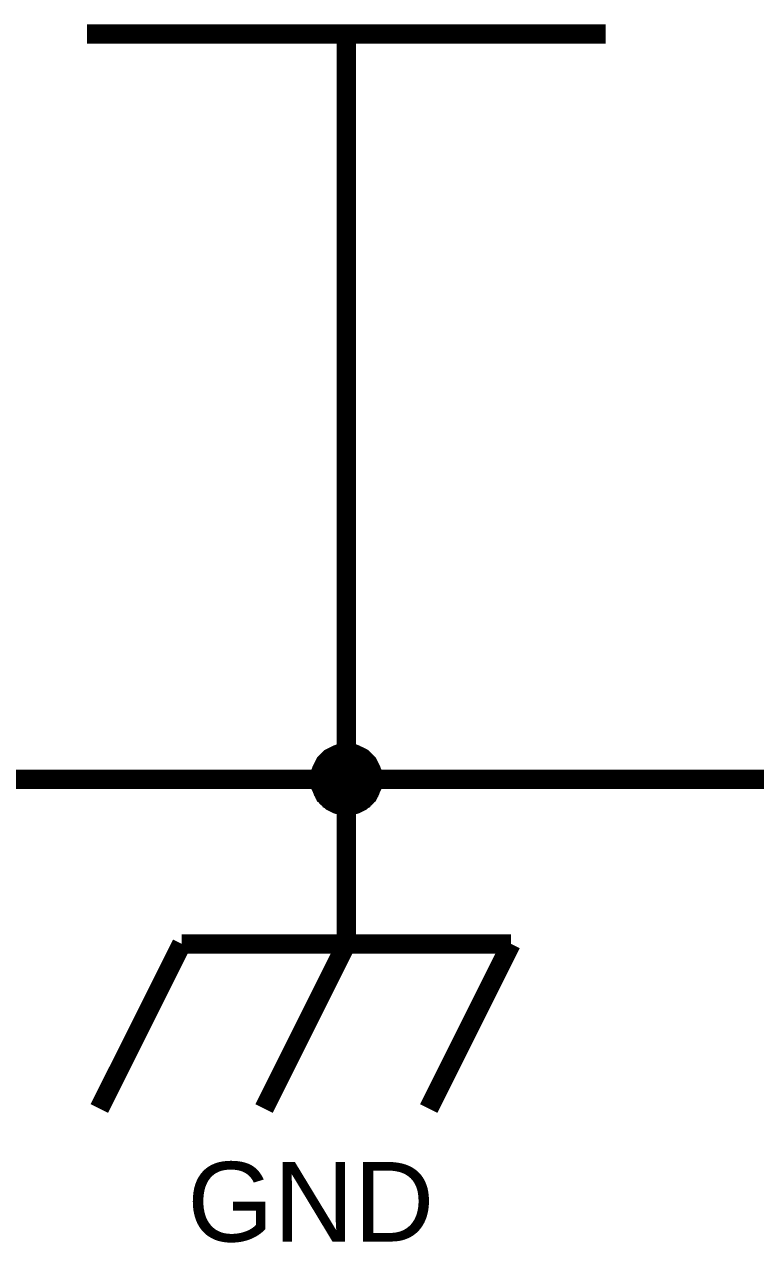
# Model space of a CAD drawing. Header units: millimetres. Extents: x 0 to 594, y 0 to 420.
# Drawn here: x 62.53 to 73.81, y 203.44 to 222.25 of the extents above; entities that cross this region are included whole.
import ezdxf

# ---------------------------------------------------------------- set-up
doc = ezdxf.new("R2010")
doc.units = ezdxf.units.MM
doc.layers.add('Sheet', color=255, linetype='Continuous')
doc.styles.get("Standard").update_dxf_attribs({"font": 'arial.ttf'})

msp = doc.modelspace()

# ---------------------------------------------------------------- linework, layer by layer
at = {"layer": 'Sheet', "color": 0}
for points, const_width in [([(63.498, 222.097), (71.498, 222.097)], 0.3), ([(67.498, 222.097), (67.498, 215.673)], 0.3), ([(67.498, 220.594), (67.498, 215.599)], 0.3), ([(35.495, 215.599), (35.495, 210.593), (45.496, 210.593), (56.502, 210.593), (67.498, 210.593), (78.494, 210.593), (89.5, 210.593), (89.5, 215.599)], 0.3), ([(67.498, 215.599), (67.498, 210.593)], 0.3), ([(66.99, 210.593), (66.99, 210.624), (66.99, 210.646), (67.001, 210.667), (67.001, 210.699), (67.001, 210.72), (67.011, 210.741), (67.022, 210.773), (67.032, 210.794), (67.043, 210.815), (67.054, 210.836), (67.064, 210.857), (67.075, 210.878), (67.085, 210.9), (67.107, 210.921), (67.117, 210.931), (67.138, 210.953), (67.159, 210.974), (67.17, 210.984), (67.191, 211.005), (67.212, 211.016), (67.234, 211.027), (67.255, 211.037), (67.276, 211.048), (67.297, 211.058), (67.318, 211.069), (67.35, 211.08), (67.371, 211.09), (67.392, 211.09), (67.424, 211.09), (67.445, 211.101), (67.466, 211.101), (67.498, 211.101)], 0.0991), ([(66.99, 210.593), (66.99, 210.624), (66.99, 210.646), (67.001, 210.667), (67.001, 210.699), (67.001, 210.72), (67.011, 210.741), (67.022, 210.773), (67.032, 210.794), (67.043, 210.815), (67.054, 210.836), (67.064, 210.857), (67.075, 210.878), (67.085, 210.9), (67.107, 210.921), (67.117, 210.931), (67.138, 210.953), (67.159, 210.974), (67.17, 210.984), (67.191, 211.005), (67.212, 211.016), (67.234, 211.027), (67.255, 211.037), (67.276, 211.048), (67.297, 211.058), (67.318, 211.069), (67.35, 211.08), (67.371, 211.09), (67.392, 211.09), (67.424, 211.09), (67.445, 211.101), (67.466, 211.101), (67.498, 211.101)], 0.0991), ([(66.99, 210.593), (66.99, 210.624), (66.99, 210.646), (67.001, 210.667), (67.001, 210.699), (67.001, 210.72), (67.011, 210.741), (67.022, 210.773), (67.032, 210.794), (67.043, 210.815), (67.054, 210.836), (67.064, 210.857), (67.075, 210.878), (67.085, 210.9), (67.107, 210.921), (67.117, 210.931), (67.138, 210.953), (67.159, 210.974), (67.17, 210.984), (67.191, 211.005), (67.212, 211.016), (67.234, 211.027), (67.255, 211.037), (67.276, 211.048), (67.297, 211.058), (67.318, 211.069), (67.35, 211.08), (67.371, 211.09), (67.392, 211.09), (67.424, 211.09), (67.445, 211.101), (67.466, 211.101), (67.498, 211.101)], 0.0991), ([(66.99, 210.593), (66.99, 210.624), (66.99, 210.646), (67.001, 210.667), (67.001, 210.699), (67.001, 210.72), (67.011, 210.741), (67.022, 210.773), (67.032, 210.794), (67.043, 210.815), (67.054, 210.836), (67.064, 210.857), (67.075, 210.878), (67.085, 210.9), (67.107, 210.921), (67.117, 210.931), (67.138, 210.953), (67.159, 210.974), (67.17, 210.984), (67.191, 211.005), (67.212, 211.016), (67.234, 211.027), (67.255, 211.037), (67.276, 211.048), (67.297, 211.058), (67.318, 211.069), (67.35, 211.08), (67.371, 211.09), (67.392, 211.09), (67.424, 211.09), (67.445, 211.101), (67.466, 211.101), (67.498, 211.101)], 0.0991), ([(66.99, 210.593), (66.99, 210.624), (66.99, 210.646), (67.001, 210.667), (67.001, 210.699), (67.001, 210.72), (67.011, 210.741), (67.022, 210.773), (67.032, 210.794), (67.043, 210.815), (67.054, 210.836), (67.064, 210.857), (67.075, 210.878), (67.085, 210.9), (67.107, 210.921), (67.117, 210.931), (67.138, 210.953), (67.159, 210.974), (67.17, 210.984), (67.191, 211.005), (67.212, 211.016), (67.234, 211.027), (67.255, 211.037), (67.276, 211.048), (67.297, 211.058), (67.318, 211.069), (67.35, 211.08), (67.371, 211.09), (67.392, 211.09), (67.424, 211.09), (67.445, 211.101), (67.466, 211.101), (67.498, 211.101)], 0.0991), ([(66.99, 210.593), (66.99, 210.624), (66.99, 210.646), (67.001, 210.667), (67.001, 210.699), (67.001, 210.72), (67.011, 210.741), (67.022, 210.773), (67.032, 210.794), (67.043, 210.815), (67.054, 210.836), (67.064, 210.857), (67.075, 210.878), (67.085, 210.9), (67.107, 210.921), (67.117, 210.931), (67.138, 210.953), (67.159, 210.974), (67.17, 210.984), (67.191, 211.005), (67.212, 211.016), (67.234, 211.027), (67.255, 211.037), (67.276, 211.048), (67.297, 211.058), (67.318, 211.069), (67.35, 211.08), (67.371, 211.09), (67.392, 211.09), (67.424, 211.09), (67.445, 211.101), (67.466, 211.101), (67.498, 211.101)], 0.0991), ([(66.99, 210.593), (66.99, 210.624), (66.99, 210.646), (67.001, 210.667), (67.001, 210.699), (67.001, 210.72), (67.011, 210.741), (67.022, 210.773), (67.032, 210.794), (67.043, 210.815), (67.054, 210.836), (67.064, 210.857), (67.075, 210.878), (67.085, 210.9), (67.107, 210.921), (67.117, 210.931), (67.138, 210.953), (67.159, 210.974), (67.17, 210.984), (67.191, 211.005), (67.212, 211.016), (67.234, 211.027), (67.255, 211.037), (67.276, 211.048), (67.297, 211.058), (67.318, 211.069), (67.35, 211.08), (67.371, 211.09), (67.392, 211.09), (67.424, 211.09), (67.445, 211.101), (67.466, 211.101), (67.498, 211.101)], 0.0991), ([(66.99, 210.593), (66.99, 210.624), (66.99, 210.646), (67.001, 210.667), (67.001, 210.699), (67.001, 210.72), (67.011, 210.741), (67.022, 210.773), (67.032, 210.794), (67.043, 210.815), (67.054, 210.836), (67.064, 210.857), (67.075, 210.878), (67.085, 210.9), (67.107, 210.921), (67.117, 210.931), (67.138, 210.953), (67.159, 210.974), (67.17, 210.984), (67.191, 211.005), (67.212, 211.016), (67.234, 211.027), (67.255, 211.037), (67.276, 211.048), (67.297, 211.058), (67.318, 211.069), (67.35, 211.08), (67.371, 211.09), (67.392, 211.09), (67.424, 211.09), (67.445, 211.101), (67.466, 211.101), (67.498, 211.101)], 0.0991), ([(66.99, 210.593), (66.99, 210.624), (66.99, 210.646), (67.001, 210.667), (67.001, 210.699), (67.001, 210.72), (67.011, 210.741), (67.022, 210.773), (67.032, 210.794), (67.043, 210.815), (67.054, 210.836), (67.064, 210.857), (67.075, 210.878), (67.085, 210.9), (67.107, 210.921), (67.117, 210.931), (67.138, 210.953), (67.159, 210.974), (67.17, 210.984), (67.191, 211.005), (67.212, 211.016), (67.234, 211.027), (67.255, 211.037), (67.276, 211.048), (67.297, 211.058), (67.318, 211.069), (67.35, 211.08), (67.371, 211.09), (67.392, 211.09), (67.424, 211.09), (67.445, 211.101), (67.466, 211.101), (67.498, 211.101)], 0.0991), ([(66.99, 210.593), (66.99, 210.624), (66.99, 210.646), (67.001, 210.667), (67.001, 210.699), (67.001, 210.72), (67.011, 210.741), (67.022, 210.773), (67.032, 210.794), (67.043, 210.815), (67.054, 210.836), (67.064, 210.857), (67.075, 210.878), (67.085, 210.9), (67.107, 210.921), (67.117, 210.931), (67.138, 210.953), (67.159, 210.974), (67.17, 210.984), (67.191, 211.005), (67.212, 211.016), (67.234, 211.027), (67.255, 211.037), (67.276, 211.048), (67.297, 211.058), (67.318, 211.069), (67.35, 211.08), (67.371, 211.09), (67.392, 211.09), (67.424, 211.09), (67.445, 211.101), (67.466, 211.101), (67.498, 211.101)], 0.0991), ([(66.99, 210.593), (66.99, 210.624), (66.99, 210.646), (67.001, 210.667), (67.001, 210.699), (67.001, 210.72), (67.011, 210.741), (67.022, 210.773), (67.032, 210.794), (67.043, 210.815), (67.054, 210.836), (67.064, 210.857), (67.075, 210.878), (67.085, 210.9), (67.107, 210.921), (67.117, 210.931), (67.138, 210.953), (67.159, 210.974), (67.17, 210.984), (67.191, 211.005), (67.212, 211.016), (67.234, 211.027), (67.255, 211.037), (67.276, 211.048), (67.297, 211.058), (67.318, 211.069), (67.35, 211.08), (67.371, 211.09), (67.392, 211.09), (67.424, 211.09), (67.445, 211.101), (67.466, 211.101), (67.498, 211.101)], 0.0991), ([(66.99, 210.593), (66.99, 210.624), (66.99, 210.646), (67.001, 210.667), (67.001, 210.699), (67.001, 210.72), (67.011, 210.741), (67.022, 210.773), (67.032, 210.794), (67.043, 210.815), (67.054, 210.836), (67.064, 210.857), (67.075, 210.878), (67.085, 210.9), (67.107, 210.921), (67.117, 210.931), (67.138, 210.953), (67.159, 210.974), (67.17, 210.984), (67.191, 211.005), (67.212, 211.016), (67.234, 211.027), (67.255, 211.037), (67.276, 211.048), (67.297, 211.058), (67.318, 211.069), (67.35, 211.08), (67.371, 211.09), (67.392, 211.09), (67.424, 211.09), (67.445, 211.101), (67.466, 211.101), (67.498, 211.101)], 0.0991), ([(67.498, 211.101), (67.498, 211.101)], 0.0991), ([(67.498, 211.101), (67.53, 211.101), (67.551, 211.101), (67.572, 211.09), (67.604, 211.09), (67.625, 211.09), (67.646, 211.08), (67.678, 211.069), (67.699, 211.058), (67.72, 211.048), (67.741, 211.037), (67.763, 211.027), (67.784, 211.016), (67.805, 211.005), (67.826, 210.984), (67.837, 210.974), (67.858, 210.953), (67.879, 210.931), (67.89, 210.921), (67.911, 210.9), (67.921, 210.878), (67.932, 210.857), (67.943, 210.836), (67.953, 210.815), (67.964, 210.794), (67.974, 210.773), (67.985, 210.741), (67.995, 210.72), (67.995, 210.699), (67.995, 210.667), (68.006, 210.646), (68.006, 210.624), (68.006, 210.593)], 0.0991), ([(67.498, 211.101), (67.498, 211.101)], 0.0991), ([(67.498, 211.101), (67.53, 211.101), (67.551, 211.101), (67.572, 211.09), (67.604, 211.09), (67.625, 211.09), (67.646, 211.08), (67.678, 211.069), (67.699, 211.058), (67.72, 211.048), (67.741, 211.037), (67.763, 211.027), (67.784, 211.016), (67.805, 211.005), (67.826, 210.984), (67.837, 210.974), (67.858, 210.953), (67.879, 210.931), (67.89, 210.921), (67.911, 210.9), (67.921, 210.878), (67.932, 210.857), (67.943, 210.836), (67.953, 210.815), (67.964, 210.794), (67.974, 210.773), (67.985, 210.741), (67.995, 210.72), (67.995, 210.699), (67.995, 210.667), (68.006, 210.646), (68.006, 210.624), (68.006, 210.593)], 0.0991), ([(67.498, 211.101), (67.498, 211.101)], 0.0991), ([(67.498, 211.101), (67.53, 211.101), (67.551, 211.101), (67.572, 211.09), (67.604, 211.09), (67.625, 211.09), (67.646, 211.08), (67.678, 211.069), (67.699, 211.058), (67.72, 211.048), (67.741, 211.037), (67.763, 211.027), (67.784, 211.016), (67.805, 211.005), (67.826, 210.984), (67.837, 210.974), (67.858, 210.953), (67.879, 210.931), (67.89, 210.921), (67.911, 210.9), (67.921, 210.878), (67.932, 210.857), (67.943, 210.836), (67.953, 210.815), (67.964, 210.794), (67.974, 210.773), (67.985, 210.741), (67.995, 210.72), (67.995, 210.699), (67.995, 210.667), (68.006, 210.646), (68.006, 210.624), (68.006, 210.593)], 0.0991), ([(67.498, 211.101), (67.498, 211.101)], 0.0991), ([(67.498, 211.101), (67.53, 211.101), (67.551, 211.101), (67.572, 211.09), (67.604, 211.09), (67.625, 211.09), (67.646, 211.08), (67.678, 211.069), (67.699, 211.058), (67.72, 211.048), (67.741, 211.037), (67.763, 211.027), (67.784, 211.016), (67.805, 211.005), (67.826, 210.984), (67.837, 210.974), (67.858, 210.953), (67.879, 210.931), (67.89, 210.921), (67.911, 210.9), (67.921, 210.878), (67.932, 210.857), (67.943, 210.836), (67.953, 210.815), (67.964, 210.794), (67.974, 210.773), (67.985, 210.741), (67.995, 210.72), (67.995, 210.699), (67.995, 210.667), (68.006, 210.646), (68.006, 210.624), (68.006, 210.593)], 0.0991), ([(67.498, 211.101), (67.498, 211.101)], 0.0991), ([(67.498, 211.101), (67.53, 211.101), (67.551, 211.101), (67.572, 211.09), (67.604, 211.09), (67.625, 211.09), (67.646, 211.08), (67.678, 211.069), (67.699, 211.058), (67.72, 211.048), (67.741, 211.037), (67.763, 211.027), (67.784, 211.016), (67.805, 211.005), (67.826, 210.984), (67.837, 210.974), (67.858, 210.953), (67.879, 210.931), (67.89, 210.921), (67.911, 210.9), (67.921, 210.878), (67.932, 210.857), (67.943, 210.836), (67.953, 210.815), (67.964, 210.794), (67.974, 210.773), (67.985, 210.741), (67.995, 210.72), (67.995, 210.699), (67.995, 210.667), (68.006, 210.646), (68.006, 210.624), (68.006, 210.593)], 0.0991), ([(67.498, 211.101), (67.498, 211.101)], 0.0991), ([(67.498, 211.101), (67.53, 211.101), (67.551, 211.101), (67.572, 211.09), (67.604, 211.09), (67.625, 211.09), (67.646, 211.08), (67.678, 211.069), (67.699, 211.058), (67.72, 211.048), (67.741, 211.037), (67.763, 211.027), (67.784, 211.016), (67.805, 211.005), (67.826, 210.984), (67.837, 210.974), (67.858, 210.953), (67.879, 210.931), (67.89, 210.921), (67.911, 210.9), (67.921, 210.878), (67.932, 210.857), (67.943, 210.836), (67.953, 210.815), (67.964, 210.794), (67.974, 210.773), (67.985, 210.741), (67.995, 210.72), (67.995, 210.699), (67.995, 210.667), (68.006, 210.646), (68.006, 210.624), (68.006, 210.593)], 0.0991), ([(67.498, 211.101), (67.498, 211.101)], 0.0991), ([(67.498, 211.101), (67.53, 211.101), (67.551, 211.101), (67.572, 211.09), (67.604, 211.09), (67.625, 211.09), (67.646, 211.08), (67.678, 211.069), (67.699, 211.058), (67.72, 211.048), (67.741, 211.037), (67.763, 211.027), (67.784, 211.016), (67.805, 211.005), (67.826, 210.984), (67.837, 210.974), (67.858, 210.953), (67.879, 210.931), (67.89, 210.921), (67.911, 210.9), (67.921, 210.878), (67.932, 210.857), (67.943, 210.836), (67.953, 210.815), (67.964, 210.794), (67.974, 210.773), (67.985, 210.741), (67.995, 210.72), (67.995, 210.699), (67.995, 210.667), (68.006, 210.646), (68.006, 210.624), (68.006, 210.593)], 0.0991), ([(67.498, 211.101), (67.498, 211.101)], 0.0991), ([(67.498, 211.101), (67.53, 211.101), (67.551, 211.101), (67.572, 211.09), (67.604, 211.09), (67.625, 211.09), (67.646, 211.08), (67.678, 211.069), (67.699, 211.058), (67.72, 211.048), (67.741, 211.037), (67.763, 211.027), (67.784, 211.016), (67.805, 211.005), (67.826, 210.984), (67.837, 210.974), (67.858, 210.953), (67.879, 210.931), (67.89, 210.921), (67.911, 210.9), (67.921, 210.878), (67.932, 210.857), (67.943, 210.836), (67.953, 210.815), (67.964, 210.794), (67.974, 210.773), (67.985, 210.741), (67.995, 210.72), (67.995, 210.699), (67.995, 210.667), (68.006, 210.646), (68.006, 210.624), (68.006, 210.593)], 0.0991), ([(67.498, 211.101), (67.498, 211.101)], 0.0991), ([(67.498, 211.101), (67.53, 211.101), (67.551, 211.101), (67.572, 211.09), (67.604, 211.09), (67.625, 211.09), (67.646, 211.08), (67.678, 211.069), (67.699, 211.058), (67.72, 211.048), (67.741, 211.037), (67.763, 211.027), (67.784, 211.016), (67.805, 211.005), (67.826, 210.984), (67.837, 210.974), (67.858, 210.953), (67.879, 210.931), (67.89, 210.921), (67.911, 210.9), (67.921, 210.878), (67.932, 210.857), (67.943, 210.836), (67.953, 210.815), (67.964, 210.794), (67.974, 210.773), (67.985, 210.741), (67.995, 210.72), (67.995, 210.699), (67.995, 210.667), (68.006, 210.646), (68.006, 210.624), (68.006, 210.593)], 0.0991), ([(67.498, 211.101), (67.498, 211.101)], 0.0991), ([(67.498, 211.101), (67.53, 211.101), (67.551, 211.101), (67.572, 211.09), (67.604, 211.09), (67.625, 211.09), (67.646, 211.08), (67.678, 211.069), (67.699, 211.058), (67.72, 211.048), (67.741, 211.037), (67.763, 211.027), (67.784, 211.016), (67.805, 211.005), (67.826, 210.984), (67.837, 210.974), (67.858, 210.953), (67.879, 210.931), (67.89, 210.921), (67.911, 210.9), (67.921, 210.878), (67.932, 210.857), (67.943, 210.836), (67.953, 210.815), (67.964, 210.794), (67.974, 210.773), (67.985, 210.741), (67.995, 210.72), (67.995, 210.699), (67.995, 210.667), (68.006, 210.646), (68.006, 210.624), (68.006, 210.593)], 0.0991), ([(67.498, 211.101), (67.498, 211.101)], 0.0991), ([(67.498, 211.101), (67.53, 211.101), (67.551, 211.101), (67.572, 211.09), (67.604, 211.09), (67.625, 211.09), (67.646, 211.08), (67.678, 211.069), (67.699, 211.058), (67.72, 211.048), (67.741, 211.037), (67.763, 211.027), (67.784, 211.016), (67.805, 211.005), (67.826, 210.984), (67.837, 210.974), (67.858, 210.953), (67.879, 210.931), (67.89, 210.921), (67.911, 210.9), (67.921, 210.878), (67.932, 210.857), (67.943, 210.836), (67.953, 210.815), (67.964, 210.794), (67.974, 210.773), (67.985, 210.741), (67.995, 210.72), (67.995, 210.699), (67.995, 210.667), (68.006, 210.646), (68.006, 210.624), (68.006, 210.593)], 0.0991), ([(67.498, 211.101), (67.498, 211.101)], 0.0991), ([(67.498, 211.101), (67.53, 211.101), (67.551, 211.101), (67.572, 211.09), (67.604, 211.09), (67.625, 211.09), (67.646, 211.08), (67.678, 211.069), (67.699, 211.058), (67.72, 211.048), (67.741, 211.037), (67.763, 211.027), (67.784, 211.016), (67.805, 211.005), (67.826, 210.984), (67.837, 210.974), (67.858, 210.953), (67.879, 210.931), (67.89, 210.921), (67.911, 210.9), (67.921, 210.878), (67.932, 210.857), (67.943, 210.836), (67.953, 210.815), (67.964, 210.794), (67.974, 210.773), (67.985, 210.741), (67.995, 210.72), (67.995, 210.699), (67.995, 210.667), (68.006, 210.646), (68.006, 210.624), (68.006, 210.593)], 0.0991), ([(67.498, 210.085), (67.466, 210.085), (67.445, 210.085), (67.424, 210.095), (67.392, 210.095), (67.371, 210.106), (67.35, 210.106), (67.318, 210.116), (67.297, 210.127), (67.276, 210.138), (67.255, 210.148), (67.234, 210.159), (67.212, 210.169), (67.191, 210.191), (67.17, 210.201), (67.159, 210.222), (67.138, 210.233), (67.117, 210.254), (67.107, 210.275), (67.085, 210.286), (67.075, 210.307), (67.064, 210.328), (67.054, 210.349), (67.043, 210.37), (67.032, 210.402), (67.022, 210.423), (67.011, 210.445), (67.001, 210.466), (67.001, 210.487), (67.001, 210.519), (66.99, 210.54), (66.99, 210.572), (66.99, 210.593)], 0.0991), ([(66.99, 210.593), (66.99, 210.593)], 0.0991), ([(67.498, 210.085), (67.466, 210.085), (67.445, 210.085), (67.424, 210.095), (67.392, 210.095), (67.371, 210.106), (67.35, 210.106), (67.318, 210.116), (67.297, 210.127), (67.276, 210.138), (67.255, 210.148), (67.234, 210.159), (67.212, 210.169), (67.191, 210.191), (67.17, 210.201), (67.159, 210.222), (67.138, 210.233), (67.117, 210.254), (67.107, 210.275), (67.085, 210.286), (67.075, 210.307), (67.064, 210.328), (67.054, 210.349), (67.043, 210.37), (67.032, 210.402), (67.022, 210.423), (67.011, 210.445), (67.001, 210.466), (67.001, 210.487), (67.001, 210.519), (66.99, 210.54), (66.99, 210.572), (66.99, 210.593)], 0.0991), ([(66.99, 210.593), (66.99, 210.593)], 0.0991), ([(67.498, 210.085), (67.466, 210.085), (67.445, 210.085), (67.424, 210.095), (67.392, 210.095), (67.371, 210.106), (67.35, 210.106), (67.318, 210.116), (67.297, 210.127), (67.276, 210.138), (67.255, 210.148), (67.234, 210.159), (67.212, 210.169), (67.191, 210.191), (67.17, 210.201), (67.159, 210.222), (67.138, 210.233), (67.117, 210.254), (67.107, 210.275), (67.085, 210.286), (67.075, 210.307), (67.064, 210.328), (67.054, 210.349), (67.043, 210.37), (67.032, 210.402), (67.022, 210.423), (67.011, 210.445), (67.001, 210.466), (67.001, 210.487), (67.001, 210.519), (66.99, 210.54), (66.99, 210.572), (66.99, 210.593)], 0.0991), ([(66.99, 210.593), (66.99, 210.593)], 0.0991), ([(67.498, 210.085), (67.466, 210.085), (67.445, 210.085), (67.424, 210.095), (67.392, 210.095), (67.371, 210.106), (67.35, 210.106), (67.318, 210.116), (67.297, 210.127), (67.276, 210.138), (67.255, 210.148), (67.234, 210.159), (67.212, 210.169), (67.191, 210.191), (67.17, 210.201), (67.159, 210.222), (67.138, 210.233), (67.117, 210.254), (67.107, 210.275), (67.085, 210.286), (67.075, 210.307), (67.064, 210.328), (67.054, 210.349), (67.043, 210.37), (67.032, 210.402), (67.022, 210.423), (67.011, 210.445), (67.001, 210.466), (67.001, 210.487), (67.001, 210.519), (66.99, 210.54), (66.99, 210.572), (66.99, 210.593)], 0.0991), ([(66.99, 210.593), (66.99, 210.593)], 0.0991), ([(67.498, 210.085), (67.466, 210.085), (67.445, 210.085), (67.424, 210.095), (67.392, 210.095), (67.371, 210.106), (67.35, 210.106), (67.318, 210.116), (67.297, 210.127), (67.276, 210.138), (67.255, 210.148), (67.234, 210.159), (67.212, 210.169), (67.191, 210.191), (67.17, 210.201), (67.159, 210.222), (67.138, 210.233), (67.117, 210.254), (67.107, 210.275), (67.085, 210.286), (67.075, 210.307), (67.064, 210.328), (67.054, 210.349), (67.043, 210.37), (67.032, 210.402), (67.022, 210.423), (67.011, 210.445), (67.001, 210.466), (67.001, 210.487), (67.001, 210.519), (66.99, 210.54), (66.99, 210.572), (66.99, 210.593)], 0.0991), ([(66.99, 210.593), (66.99, 210.593)], 0.0991), ([(67.498, 210.085), (67.466, 210.085), (67.445, 210.085), (67.424, 210.095), (67.392, 210.095), (67.371, 210.106), (67.35, 210.106), (67.318, 210.116), (67.297, 210.127), (67.276, 210.138), (67.255, 210.148), (67.234, 210.159), (67.212, 210.169), (67.191, 210.191), (67.17, 210.201), (67.159, 210.222), (67.138, 210.233), (67.117, 210.254), (67.107, 210.275), (67.085, 210.286), (67.075, 210.307), (67.064, 210.328), (67.054, 210.349), (67.043, 210.37), (67.032, 210.402), (67.022, 210.423), (67.011, 210.445), (67.001, 210.466), (67.001, 210.487), (67.001, 210.519), (66.99, 210.54), (66.99, 210.572), (66.99, 210.593)], 0.0991), ([(66.99, 210.593), (66.99, 210.593)], 0.0991), ([(67.498, 210.085), (67.466, 210.085), (67.445, 210.085), (67.424, 210.095), (67.392, 210.095), (67.371, 210.106), (67.35, 210.106), (67.318, 210.116), (67.297, 210.127), (67.276, 210.138), (67.255, 210.148), (67.234, 210.159), (67.212, 210.169), (67.191, 210.191), (67.17, 210.201), (67.159, 210.222), (67.138, 210.233), (67.117, 210.254), (67.107, 210.275), (67.085, 210.286), (67.075, 210.307), (67.064, 210.328), (67.054, 210.349), (67.043, 210.37), (67.032, 210.402), (67.022, 210.423), (67.011, 210.445), (67.001, 210.466), (67.001, 210.487), (67.001, 210.519), (66.99, 210.54), (66.99, 210.572), (66.99, 210.593)], 0.0991), ([(66.99, 210.593), (66.99, 210.593)], 0.0991), ([(67.498, 210.085), (67.466, 210.085), (67.445, 210.085), (67.424, 210.095), (67.392, 210.095), (67.371, 210.106), (67.35, 210.106), (67.318, 210.116), (67.297, 210.127), (67.276, 210.138), (67.255, 210.148), (67.234, 210.159), (67.212, 210.169), (67.191, 210.191), (67.17, 210.201), (67.159, 210.222), (67.138, 210.233), (67.117, 210.254), (67.107, 210.275), (67.085, 210.286), (67.075, 210.307), (67.064, 210.328), (67.054, 210.349), (67.043, 210.37), (67.032, 210.402), (67.022, 210.423), (67.011, 210.445), (67.001, 210.466), (67.001, 210.487), (67.001, 210.519), (66.99, 210.54), (66.99, 210.572), (66.99, 210.593)], 0.0991), ([(66.99, 210.593), (66.99, 210.593)], 0.0991), ([(67.498, 210.085), (67.466, 210.085), (67.445, 210.085), (67.424, 210.095), (67.392, 210.095), (67.371, 210.106), (67.35, 210.106), (67.318, 210.116), (67.297, 210.127), (67.276, 210.138), (67.255, 210.148), (67.234, 210.159), (67.212, 210.169), (67.191, 210.191), (67.17, 210.201), (67.159, 210.222), (67.138, 210.233), (67.117, 210.254), (67.107, 210.275), (67.085, 210.286), (67.075, 210.307), (67.064, 210.328), (67.054, 210.349), (67.043, 210.37), (67.032, 210.402), (67.022, 210.423), (67.011, 210.445), (67.001, 210.466), (67.001, 210.487), (67.001, 210.519), (66.99, 210.54), (66.99, 210.572), (66.99, 210.593)], 0.0991), ([(66.99, 210.593), (66.99, 210.593)], 0.0991), ([(67.498, 210.085), (67.466, 210.085), (67.445, 210.085), (67.424, 210.095), (67.392, 210.095), (67.371, 210.106), (67.35, 210.106), (67.318, 210.116), (67.297, 210.127), (67.276, 210.138), (67.255, 210.148), (67.234, 210.159), (67.212, 210.169), (67.191, 210.191), (67.17, 210.201), (67.159, 210.222), (67.138, 210.233), (67.117, 210.254), (67.107, 210.275), (67.085, 210.286), (67.075, 210.307), (67.064, 210.328), (67.054, 210.349), (67.043, 210.37), (67.032, 210.402), (67.022, 210.423), (67.011, 210.445), (67.001, 210.466), (67.001, 210.487), (67.001, 210.519), (66.99, 210.54), (66.99, 210.572), (66.99, 210.593)], 0.0991), ([(66.99, 210.593), (66.99, 210.593)], 0.0991), ([(67.498, 210.085), (67.466, 210.085), (67.445, 210.085), (67.424, 210.095), (67.392, 210.095), (67.371, 210.106), (67.35, 210.106), (67.318, 210.116), (67.297, 210.127), (67.276, 210.138), (67.255, 210.148), (67.234, 210.159), (67.212, 210.169), (67.191, 210.191), (67.17, 210.201), (67.159, 210.222), (67.138, 210.233), (67.117, 210.254), (67.107, 210.275), (67.085, 210.286), (67.075, 210.307), (67.064, 210.328), (67.054, 210.349), (67.043, 210.37), (67.032, 210.402), (67.022, 210.423), (67.011, 210.445), (67.001, 210.466), (67.001, 210.487), (67.001, 210.519), (66.99, 210.54), (66.99, 210.572), (66.99, 210.593)], 0.0991), ([(66.99, 210.593), (66.99, 210.593)], 0.0991), ([(67.498, 210.085), (67.466, 210.085), (67.445, 210.085), (67.424, 210.095), (67.392, 210.095), (67.371, 210.106), (67.35, 210.106), (67.318, 210.116), (67.297, 210.127), (67.276, 210.138), (67.255, 210.148), (67.234, 210.159), (67.212, 210.169), (67.191, 210.191), (67.17, 210.201), (67.159, 210.222), (67.138, 210.233), (67.117, 210.254), (67.107, 210.275), (67.085, 210.286), (67.075, 210.307), (67.064, 210.328), (67.054, 210.349), (67.043, 210.37), (67.032, 210.402), (67.022, 210.423), (67.011, 210.445), (67.001, 210.466), (67.001, 210.487), (67.001, 210.519), (66.99, 210.54), (66.99, 210.572), (66.99, 210.593)], 0.0991), ([(66.99, 210.593), (66.99, 210.593)], 0.0991), ([(67.498, 210.593), (67.498, 208.053)], 0.3), ([(68.006, 210.593), (68.006, 210.572), (68.006, 210.54), (67.995, 210.519), (67.995, 210.487), (67.995, 210.466), (67.985, 210.445), (67.974, 210.423), (67.964, 210.402), (67.953, 210.37), (67.943, 210.349), (67.932, 210.328), (67.921, 210.307), (67.911, 210.286), (67.89, 210.275), (67.879, 210.254), (67.858, 210.233), (67.837, 210.222), (67.826, 210.201), (67.805, 210.191), (67.784, 210.169), (67.763, 210.159), (67.741, 210.148), (67.72, 210.138), (67.699, 210.127), (67.678, 210.116), (67.646, 210.106), (67.625, 210.106), (67.604, 210.095), (67.572, 210.095), (67.551, 210.085), (67.53, 210.085), (67.498, 210.085)], 0.0991), ([(68.006, 210.593), (68.006, 210.572), (68.006, 210.54), (67.995, 210.519), (67.995, 210.487), (67.995, 210.466), (67.985, 210.445), (67.974, 210.423), (67.964, 210.402), (67.953, 210.37), (67.943, 210.349), (67.932, 210.328), (67.921, 210.307), (67.911, 210.286), (67.89, 210.275), (67.879, 210.254), (67.858, 210.233), (67.837, 210.222), (67.826, 210.201), (67.805, 210.191), (67.784, 210.169), (67.763, 210.159), (67.741, 210.148), (67.72, 210.138), (67.699, 210.127), (67.678, 210.116), (67.646, 210.106), (67.625, 210.106), (67.604, 210.095), (67.572, 210.095), (67.551, 210.085), (67.53, 210.085), (67.498, 210.085)], 0.0991), ([(68.006, 210.593), (68.006, 210.572), (68.006, 210.54), (67.995, 210.519), (67.995, 210.487), (67.995, 210.466), (67.985, 210.445), (67.974, 210.423), (67.964, 210.402), (67.953, 210.37), (67.943, 210.349), (67.932, 210.328), (67.921, 210.307), (67.911, 210.286), (67.89, 210.275), (67.879, 210.254), (67.858, 210.233), (67.837, 210.222), (67.826, 210.201), (67.805, 210.191), (67.784, 210.169), (67.763, 210.159), (67.741, 210.148), (67.72, 210.138), (67.699, 210.127), (67.678, 210.116), (67.646, 210.106), (67.625, 210.106), (67.604, 210.095), (67.572, 210.095), (67.551, 210.085), (67.53, 210.085), (67.498, 210.085)], 0.0991), ([(68.006, 210.593), (68.006, 210.572), (68.006, 210.54), (67.995, 210.519), (67.995, 210.487), (67.995, 210.466), (67.985, 210.445), (67.974, 210.423), (67.964, 210.402), (67.953, 210.37), (67.943, 210.349), (67.932, 210.328), (67.921, 210.307), (67.911, 210.286), (67.89, 210.275), (67.879, 210.254), (67.858, 210.233), (67.837, 210.222), (67.826, 210.201), (67.805, 210.191), (67.784, 210.169), (67.763, 210.159), (67.741, 210.148), (67.72, 210.138), (67.699, 210.127), (67.678, 210.116), (67.646, 210.106), (67.625, 210.106), (67.604, 210.095), (67.572, 210.095), (67.551, 210.085), (67.53, 210.085), (67.498, 210.085)], 0.0991), ([(68.006, 210.593), (68.006, 210.572), (68.006, 210.54), (67.995, 210.519), (67.995, 210.487), (67.995, 210.466), (67.985, 210.445), (67.974, 210.423), (67.964, 210.402), (67.953, 210.37), (67.943, 210.349), (67.932, 210.328), (67.921, 210.307), (67.911, 210.286), (67.89, 210.275), (67.879, 210.254), (67.858, 210.233), (67.837, 210.222), (67.826, 210.201), (67.805, 210.191), (67.784, 210.169), (67.763, 210.159), (67.741, 210.148), (67.72, 210.138), (67.699, 210.127), (67.678, 210.116), (67.646, 210.106), (67.625, 210.106), (67.604, 210.095), (67.572, 210.095), (67.551, 210.085), (67.53, 210.085), (67.498, 210.085)], 0.0991), ([(68.006, 210.593), (68.006, 210.572), (68.006, 210.54), (67.995, 210.519), (67.995, 210.487), (67.995, 210.466), (67.985, 210.445), (67.974, 210.423), (67.964, 210.402), (67.953, 210.37), (67.943, 210.349), (67.932, 210.328), (67.921, 210.307), (67.911, 210.286), (67.89, 210.275), (67.879, 210.254), (67.858, 210.233), (67.837, 210.222), (67.826, 210.201), (67.805, 210.191), (67.784, 210.169), (67.763, 210.159), (67.741, 210.148), (67.72, 210.138), (67.699, 210.127), (67.678, 210.116), (67.646, 210.106), (67.625, 210.106), (67.604, 210.095), (67.572, 210.095), (67.551, 210.085), (67.53, 210.085), (67.498, 210.085)], 0.0991), ([(68.006, 210.593), (68.006, 210.572), (68.006, 210.54), (67.995, 210.519), (67.995, 210.487), (67.995, 210.466), (67.985, 210.445), (67.974, 210.423), (67.964, 210.402), (67.953, 210.37), (67.943, 210.349), (67.932, 210.328), (67.921, 210.307), (67.911, 210.286), (67.89, 210.275), (67.879, 210.254), (67.858, 210.233), (67.837, 210.222), (67.826, 210.201), (67.805, 210.191), (67.784, 210.169), (67.763, 210.159), (67.741, 210.148), (67.72, 210.138), (67.699, 210.127), (67.678, 210.116), (67.646, 210.106), (67.625, 210.106), (67.604, 210.095), (67.572, 210.095), (67.551, 210.085), (67.53, 210.085), (67.498, 210.085)], 0.0991), ([(68.006, 210.593), (68.006, 210.572), (68.006, 210.54), (67.995, 210.519), (67.995, 210.487), (67.995, 210.466), (67.985, 210.445), (67.974, 210.423), (67.964, 210.402), (67.953, 210.37), (67.943, 210.349), (67.932, 210.328), (67.921, 210.307), (67.911, 210.286), (67.89, 210.275), (67.879, 210.254), (67.858, 210.233), (67.837, 210.222), (67.826, 210.201), (67.805, 210.191), (67.784, 210.169), (67.763, 210.159), (67.741, 210.148), (67.72, 210.138), (67.699, 210.127), (67.678, 210.116), (67.646, 210.106), (67.625, 210.106), (67.604, 210.095), (67.572, 210.095), (67.551, 210.085), (67.53, 210.085), (67.498, 210.085)], 0.0991), ([(68.006, 210.593), (68.006, 210.572), (68.006, 210.54), (67.995, 210.519), (67.995, 210.487), (67.995, 210.466), (67.985, 210.445), (67.974, 210.423), (67.964, 210.402), (67.953, 210.37), (67.943, 210.349), (67.932, 210.328), (67.921, 210.307), (67.911, 210.286), (67.89, 210.275), (67.879, 210.254), (67.858, 210.233), (67.837, 210.222), (67.826, 210.201), (67.805, 210.191), (67.784, 210.169), (67.763, 210.159), (67.741, 210.148), (67.72, 210.138), (67.699, 210.127), (67.678, 210.116), (67.646, 210.106), (67.625, 210.106), (67.604, 210.095), (67.572, 210.095), (67.551, 210.085), (67.53, 210.085), (67.498, 210.085)], 0.0991), ([(68.006, 210.593), (68.006, 210.572), (68.006, 210.54), (67.995, 210.519), (67.995, 210.487), (67.995, 210.466), (67.985, 210.445), (67.974, 210.423), (67.964, 210.402), (67.953, 210.37), (67.943, 210.349), (67.932, 210.328), (67.921, 210.307), (67.911, 210.286), (67.89, 210.275), (67.879, 210.254), (67.858, 210.233), (67.837, 210.222), (67.826, 210.201), (67.805, 210.191), (67.784, 210.169), (67.763, 210.159), (67.741, 210.148), (67.72, 210.138), (67.699, 210.127), (67.678, 210.116), (67.646, 210.106), (67.625, 210.106), (67.604, 210.095), (67.572, 210.095), (67.551, 210.085), (67.53, 210.085), (67.498, 210.085)], 0.0991), ([(68.006, 210.593), (68.006, 210.572), (68.006, 210.54), (67.995, 210.519), (67.995, 210.487), (67.995, 210.466), (67.985, 210.445), (67.974, 210.423), (67.964, 210.402), (67.953, 210.37), (67.943, 210.349), (67.932, 210.328), (67.921, 210.307), (67.911, 210.286), (67.89, 210.275), (67.879, 210.254), (67.858, 210.233), (67.837, 210.222), (67.826, 210.201), (67.805, 210.191), (67.784, 210.169), (67.763, 210.159), (67.741, 210.148), (67.72, 210.138), (67.699, 210.127), (67.678, 210.116), (67.646, 210.106), (67.625, 210.106), (67.604, 210.095), (67.572, 210.095), (67.551, 210.085), (67.53, 210.085), (67.498, 210.085)], 0.0991), ([(68.006, 210.593), (68.006, 210.572), (68.006, 210.54), (67.995, 210.519), (67.995, 210.487), (67.995, 210.466), (67.985, 210.445), (67.974, 210.423), (67.964, 210.402), (67.953, 210.37), (67.943, 210.349), (67.932, 210.328), (67.921, 210.307), (67.911, 210.286), (67.89, 210.275), (67.879, 210.254), (67.858, 210.233), (67.837, 210.222), (67.826, 210.201), (67.805, 210.191), (67.784, 210.169), (67.763, 210.159), (67.741, 210.148), (67.72, 210.138), (67.699, 210.127), (67.678, 210.116), (67.646, 210.106), (67.625, 210.106), (67.604, 210.095), (67.572, 210.095), (67.551, 210.085), (67.53, 210.085), (67.498, 210.085)], 0.0991), ([(68.006, 210.593), (68.006, 210.593), (68.006, 210.593), (68.006, 210.593), (68.006, 210.593), (68.006, 210.593), (68.006, 210.593), (68.006, 210.593), (68.006, 210.593), (68.006, 210.593), (68.006, 210.593), (68.006, 210.593), (68.006, 210.593), (68.006, 210.593), (68.006, 210.593), (68.006, 210.593), (68.006, 210.593), (68.006, 210.593), (68.006, 210.593), (68.006, 210.593), (68.006, 210.593), (68.006, 210.593), (68.006, 210.593), (68.006, 210.593), (68.006, 210.593), (68.006, 210.593), (68.006, 210.593), (68.006, 210.593), (68.006, 210.593), (68.006, 210.593), (68.006, 210.593), (68.006, 210.593), (68.006, 210.593)], 0.0991), ([(68.006, 210.593), (68.006, 210.593)], 0.0991), ([(68.006, 210.593), (68.006, 210.593), (68.006, 210.593), (68.006, 210.593), (68.006, 210.593), (68.006, 210.593), (68.006, 210.593), (68.006, 210.593), (68.006, 210.593), (68.006, 210.593), (68.006, 210.593), (68.006, 210.593), (68.006, 210.593), (68.006, 210.593), (68.006, 210.593), (68.006, 210.593), (68.006, 210.593), (68.006, 210.593), (68.006, 210.593), (68.006, 210.593), (68.006, 210.593), (68.006, 210.593), (68.006, 210.593), (68.006, 210.593), (68.006, 210.593), (68.006, 210.593), (68.006, 210.593), (68.006, 210.593), (68.006, 210.593), (68.006, 210.593), (68.006, 210.593), (68.006, 210.593), (68.006, 210.593)], 0.0991), ([(68.006, 210.593), (68.006, 210.593)], 0.0991), ([(68.006, 210.593), (68.006, 210.593), (68.006, 210.593), (68.006, 210.593), (68.006, 210.593), (68.006, 210.593), (68.006, 210.593), (68.006, 210.593), (68.006, 210.593), (68.006, 210.593), (68.006, 210.593), (68.006, 210.593), (68.006, 210.593), (68.006, 210.593), (68.006, 210.593), (68.006, 210.593), (68.006, 210.593), (68.006, 210.593), (68.006, 210.593), (68.006, 210.593), (68.006, 210.593), (68.006, 210.593), (68.006, 210.593), (68.006, 210.593), (68.006, 210.593), (68.006, 210.593), (68.006, 210.593), (68.006, 210.593), (68.006, 210.593), (68.006, 210.593), (68.006, 210.593), (68.006, 210.593), (68.006, 210.593)], 0.0991), ([(68.006, 210.593), (68.006, 210.593)], 0.0991), ([(68.006, 210.593), (68.006, 210.593), (68.006, 210.593), (68.006, 210.593), (68.006, 210.593), (68.006, 210.593), (68.006, 210.593), (68.006, 210.593), (68.006, 210.593), (68.006, 210.593), (68.006, 210.593), (68.006, 210.593), (68.006, 210.593), (68.006, 210.593), (68.006, 210.593), (68.006, 210.593), (68.006, 210.593), (68.006, 210.593), (68.006, 210.593), (68.006, 210.593), (68.006, 210.593), (68.006, 210.593), (68.006, 210.593), (68.006, 210.593), (68.006, 210.593), (68.006, 210.593), (68.006, 210.593), (68.006, 210.593), (68.006, 210.593), (68.006, 210.593), (68.006, 210.593), (68.006, 210.593), (68.006, 210.593)], 0.0991), ([(68.006, 210.593), (68.006, 210.593)], 0.0991), ([(68.006, 210.593), (68.006, 210.593), (68.006, 210.593), (68.006, 210.593), (68.006, 210.593), (68.006, 210.593), (68.006, 210.593), (68.006, 210.593), (68.006, 210.593), (68.006, 210.593), (68.006, 210.593), (68.006, 210.593), (68.006, 210.593), (68.006, 210.593), (68.006, 210.593), (68.006, 210.593), (68.006, 210.593), (68.006, 210.593), (68.006, 210.593), (68.006, 210.593), (68.006, 210.593), (68.006, 210.593), (68.006, 210.593), (68.006, 210.593), (68.006, 210.593), (68.006, 210.593), (68.006, 210.593), (68.006, 210.593), (68.006, 210.593), (68.006, 210.593), (68.006, 210.593), (68.006, 210.593), (68.006, 210.593)], 0.0991), ([(68.006, 210.593), (68.006, 210.593)], 0.0991), ([(68.006, 210.593), (68.006, 210.593), (68.006, 210.593), (68.006, 210.593), (68.006, 210.593), (68.006, 210.593), (68.006, 210.593), (68.006, 210.593), (68.006, 210.593), (68.006, 210.593), (68.006, 210.593), (68.006, 210.593), (68.006, 210.593), (68.006, 210.593), (68.006, 210.593), (68.006, 210.593), (68.006, 210.593), (68.006, 210.593), (68.006, 210.593), (68.006, 210.593), (68.006, 210.593), (68.006, 210.593), (68.006, 210.593), (68.006, 210.593), (68.006, 210.593), (68.006, 210.593), (68.006, 210.593), (68.006, 210.593), (68.006, 210.593), (68.006, 210.593), (68.006, 210.593), (68.006, 210.593), (68.006, 210.593)], 0.0991), ([(68.006, 210.593), (68.006, 210.593)], 0.0991), ([(68.006, 210.593), (68.006, 210.593), (68.006, 210.593), (68.006, 210.593), (68.006, 210.593), (68.006, 210.593), (68.006, 210.593), (68.006, 210.593), (68.006, 210.593), (68.006, 210.593), (68.006, 210.593), (68.006, 210.593), (68.006, 210.593), (68.006, 210.593), (68.006, 210.593), (68.006, 210.593), (68.006, 210.593), (68.006, 210.593), (68.006, 210.593), (68.006, 210.593), (68.006, 210.593), (68.006, 210.593), (68.006, 210.593), (68.006, 210.593), (68.006, 210.593), (68.006, 210.593), (68.006, 210.593), (68.006, 210.593), (68.006, 210.593), (68.006, 210.593), (68.006, 210.593), (68.006, 210.593), (68.006, 210.593)], 0.0991), ([(68.006, 210.593), (68.006, 210.593)], 0.0991), ([(68.006, 210.593), (68.006, 210.593), (68.006, 210.593), (68.006, 210.593), (68.006, 210.593), (68.006, 210.593), (68.006, 210.593), (68.006, 210.593), (68.006, 210.593), (68.006, 210.593), (68.006, 210.593), (68.006, 210.593), (68.006, 210.593), (68.006, 210.593), (68.006, 210.593), (68.006, 210.593), (68.006, 210.593), (68.006, 210.593), (68.006, 210.593), (68.006, 210.593), (68.006, 210.593), (68.006, 210.593), (68.006, 210.593), (68.006, 210.593), (68.006, 210.593), (68.006, 210.593), (68.006, 210.593), (68.006, 210.593), (68.006, 210.593), (68.006, 210.593), (68.006, 210.593), (68.006, 210.593), (68.006, 210.593)], 0.0991), ([(68.006, 210.593), (68.006, 210.593)], 0.0991), ([(68.006, 210.593), (68.006, 210.593), (68.006, 210.593), (68.006, 210.593), (68.006, 210.593), (68.006, 210.593), (68.006, 210.593), (68.006, 210.593), (68.006, 210.593), (68.006, 210.593), (68.006, 210.593), (68.006, 210.593), (68.006, 210.593), (68.006, 210.593), (68.006, 210.593), (68.006, 210.593), (68.006, 210.593), (68.006, 210.593), (68.006, 210.593), (68.006, 210.593), (68.006, 210.593), (68.006, 210.593), (68.006, 210.593), (68.006, 210.593), (68.006, 210.593), (68.006, 210.593), (68.006, 210.593), (68.006, 210.593), (68.006, 210.593), (68.006, 210.593), (68.006, 210.593), (68.006, 210.593), (68.006, 210.593)], 0.0991), ([(68.006, 210.593), (68.006, 210.593)], 0.0991), ([(68.006, 210.593), (68.006, 210.593), (68.006, 210.593), (68.006, 210.593), (68.006, 210.593), (68.006, 210.593), (68.006, 210.593), (68.006, 210.593), (68.006, 210.593), (68.006, 210.593), (68.006, 210.593), (68.006, 210.593), (68.006, 210.593), (68.006, 210.593), (68.006, 210.593), (68.006, 210.593), (68.006, 210.593), (68.006, 210.593), (68.006, 210.593), (68.006, 210.593), (68.006, 210.593), (68.006, 210.593), (68.006, 210.593), (68.006, 210.593), (68.006, 210.593), (68.006, 210.593), (68.006, 210.593), (68.006, 210.593), (68.006, 210.593), (68.006, 210.593), (68.006, 210.593), (68.006, 210.593), (68.006, 210.593)], 0.0991), ([(68.006, 210.593), (68.006, 210.593)], 0.0991), ([(68.006, 210.593), (68.006, 210.593), (68.006, 210.593), (68.006, 210.593), (68.006, 210.593), (68.006, 210.593), (68.006, 210.593), (68.006, 210.593), (68.006, 210.593), (68.006, 210.593), (68.006, 210.593), (68.006, 210.593), (68.006, 210.593), (68.006, 210.593), (68.006, 210.593), (68.006, 210.593), (68.006, 210.593), (68.006, 210.593), (68.006, 210.593), (68.006, 210.593), (68.006, 210.593), (68.006, 210.593), (68.006, 210.593), (68.006, 210.593), (68.006, 210.593), (68.006, 210.593), (68.006, 210.593), (68.006, 210.593), (68.006, 210.593), (68.006, 210.593), (68.006, 210.593), (68.006, 210.593), (68.006, 210.593)], 0.0991), ([(68.006, 210.593), (68.006, 210.593)], 0.0991), ([(68.006, 210.593), (68.006, 210.593), (68.006, 210.593), (68.006, 210.593), (68.006, 210.593), (68.006, 210.593), (68.006, 210.593), (68.006, 210.593), (68.006, 210.593), (68.006, 210.593), (68.006, 210.593), (68.006, 210.593), (68.006, 210.593), (68.006, 210.593), (68.006, 210.593), (68.006, 210.593), (68.006, 210.593), (68.006, 210.593), (68.006, 210.593), (68.006, 210.593), (68.006, 210.593), (68.006, 210.593), (68.006, 210.593), (68.006, 210.593), (68.006, 210.593), (68.006, 210.593), (68.006, 210.593), (68.006, 210.593), (68.006, 210.593), (68.006, 210.593), (68.006, 210.593), (68.006, 210.593), (68.006, 210.593)], 0.0991), ([(68.006, 210.593), (68.006, 210.593)], 0.0991), ([(64.958, 208.053), (63.688, 205.513)], 0.3), ([(64.958, 208.053), (70.038, 208.053)], 0.3), ([(67.498, 208.053), (66.228, 205.513)], 0.3), ([(70.038, 208.053), (68.768, 205.513)], 0.3)]:
    msp.add_lwpolyline(points, dxfattribs=dict(at, const_width=const_width))
at = {"layer": 'Sheet', "color": 0, "const_width": 0.508}
msp.add_lwpolyline([(67.225, 210.6, 1), (67.733, 210.6, 1)], format="xyb", close=True, dxfattribs=at)

# ---------------------------------------------------------------- texts
at = {"layer": 'Sheet', "color": 0}
msp.add_text('GND', height=1.2277, dxfattribs=at).set_placement((65.043, 203.459))

doc.saveas('drawing.dxf')
